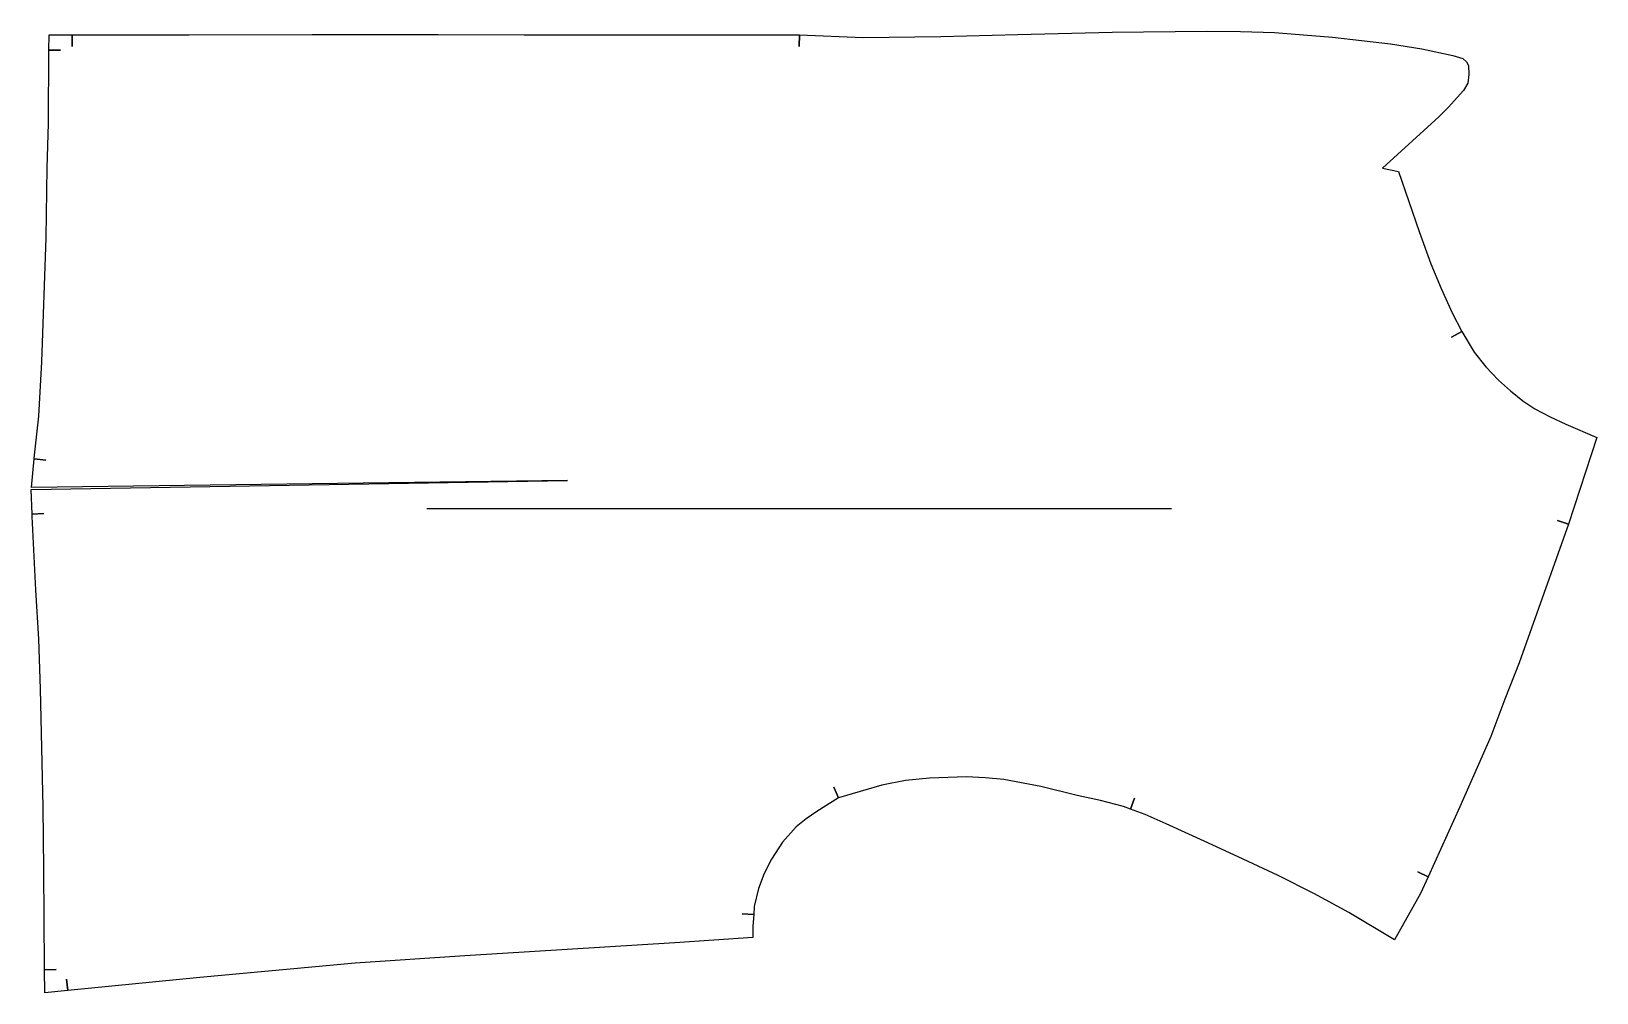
# Model space of a CAD drawing. Header units: inches. Extents: x 0 to 21.2, y 0 to 13.1.
import ezdxf

# ---------------------------------------------------------------- set-up
doc = ezdxf.new("R2010")
doc.units = ezdxf.units.IN

msp = doc.modelspace()

# ---------------------------------------------------------------- linework, layer by layer
at = {"layer": 'T001L001'}
for points in [[(9.791, 0.748), (8.736, 0.675), (5.883, 0.502), (4.395, 0.399), (2.289, 0.206), (0.494, 0.03), (0.479, 0.186), (0.494, 0.03), (0.183, 0), (0.181, 0.312), (0.338, 0.313), (0.181, 0.312), (0.181, 0.338), (0.169, 1.679), (0.161, 2.518), (0.127, 4.124), (0.1, 4.799), (0.061, 5.471), (0.013, 6.464), (0.012, 6.499), (0.169, 6.505), (0.012, 6.499), (0, 6.831), (7.277, 6.953), (0.002, 6.859), (0.039, 7.248), (0.196, 7.233), (0.039, 7.248), (0.04, 7.259), (0.101, 7.826), (0.144, 8.567), (0.202, 10.251), (0.216, 11.198), (0.234, 11.8), (0.24, 12.798), (0.397, 12.797), (0.24, 12.798), (0.241, 13.004), (0.554, 13.005), (0.554, 12.847), (0.554, 13.005), (2.143, 13.008), (3.81, 13.01), (5.522, 13.009), (6.69, 13.008), (9.591, 13.005), (10.424, 13.004), (10.421, 12.846), (10.424, 13.004), (11.292, 12.969), (12.344, 12.983), (13.391, 13.01), (14.672, 13.043), (15.949, 13.054), (16.411, 13.053), (16.872, 13.039), (17.661, 12.976), (18.447, 12.882), (18.873, 12.815), (19.295, 12.727), (19.43, 12.684), (19.48, 12.639), (19.506, 12.588), (19.51, 12.467), (19.498, 12.348), (19.439, 12.251), (19.231, 12.02), (19.103, 11.894), (18.337, 11.195), (18.556, 11.149), (18.837, 10.335), (18.995, 9.898), (19.134, 9.561), (19.285, 9.23), (19.414, 8.98), (19.277, 8.903), (19.414, 8.98), (19.585, 8.699), (19.741, 8.5), (19.915, 8.316), (20.075, 8.171), (20.245, 8.037), (20.326, 7.981), (20.407, 7.926), (20.616, 7.821), (20.825, 7.718), (21.246, 7.54), (20.865, 6.361), (20.716, 6.412), (20.865, 6.361), (20.192, 4.478), (20.001, 3.985), (19.807, 3.479), (19.39, 2.524), (18.96, 1.574), (18.817, 1.639), (18.96, 1.574), (18.856, 1.348), (18.503, 0.719), (17.88, 1.089), (17.406, 1.347), (16.925, 1.592), (16.446, 1.815), (15.967, 2.034), (15.401, 2.295), (15.116, 2.418), (14.92, 2.493), (14.975, 2.64), (14.92, 2.493), (14.825, 2.528), (14.511, 2.61), (14.193, 2.679), (13.702, 2.799), (13.201, 2.894), (12.948, 2.918), (12.694, 2.929), (12.19, 2.914), (11.864, 2.88), (11.543, 2.817), (10.957, 2.645), (10.893, 2.789), (10.957, 2.645), (10.66, 2.459), (10.517, 2.359), (10.381, 2.25), (10.197, 2.042), (10.045, 1.814), (9.946, 1.62), (9.869, 1.417), (9.812, 1.169), (9.805, 1.061), (9.648, 1.071), (9.805, 1.061), (9.795, 0.905), (9.791, 0.748)], [(5.366, 6.575), (15.475, 6.575)]]:
    msp.add_lwpolyline(points, dxfattribs=at)

doc.saveas('drawing.dxf')
